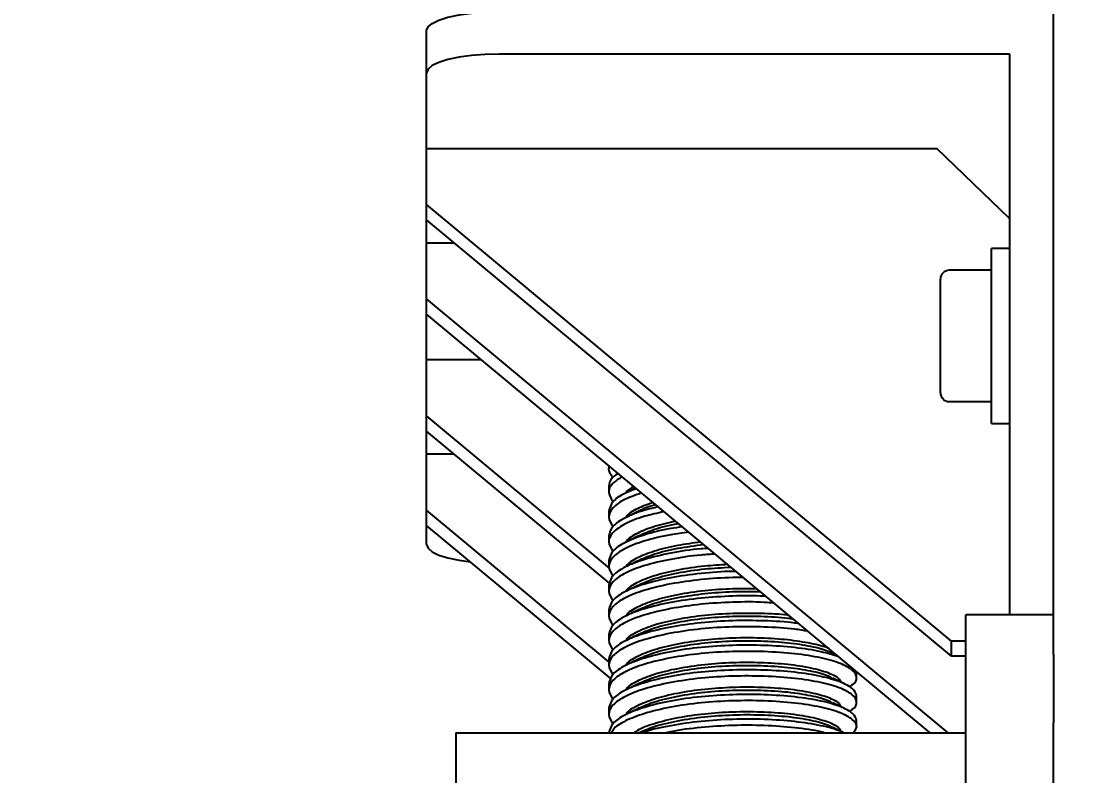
# Model space of a CAD drawing. Header units: millimetres. Extents: x 160 to 8396, y -16 to 5840.
# Drawn here: x 3137.6 to 3283, y 4994.6 to 5098.1 of the extents above; entities that cross this region are included whole.
import ezdxf

# ---------------------------------------------------------------- set-up
doc = ezdxf.new("R2010")
doc.units = ezdxf.units.MM
doc.header["$LTSCALE"] = 20
doc.styles.add('SLDTEXTSTYLE1', font='TXT', dxfattribs={"width": 0.605})
doc.dimstyles.new('SLDDIMSTYLE1', dxfattribs={"dimtxt": 70, "dimasz": 60, "dimexe": 0, "dimexo": 0.0625, "dimgap": 17.5, "dimtad": 2, "dimdec": 0, "dimrnd": 1e-09, "dimzin": 12, "dimdsep": 46, "dimtxsty": 'SLDTEXTSTYLE1', "dimsah": 1, "dimcen": 0.09, "dimadec": 0, "dimazin": 3, "dimtol": 1, "dimtfac": 1, "dimtdec": 3, "dimtofl": 0, "dimtmove": 0, "dimatfit": 3, "dimfxl": 0, "dimfrac": 2, "dimtolj": 1, "dimarcsym": 0})

# ---------------------------------------------------------------- blocks, each defined once
blk = doc.blocks.new('_D_9')
at = {"color": 7, "linetype": 'Continuous', "lineweight": 0}
for p, q in [((4574.2, 5069.25), (4574.2, 1335.28)), ((2992.21, 3609.87), (2992.21, 1335.28)), ((4574.2, 1355.28), (2992.21, 1355.28))]:
    blk.add_line(p, q, dxfattribs=at)
at = {"color": 7, "linetype": 'Continuous', "lineweight": 18}
for points in [[(2992.21, 1355.28), (3052.21, 1345.28), (3052.21, 1365.28)], [(4574.2, 1355.28), (4514.2, 1365.28), (4514.2, 1345.28)]]:
    blk.add_solid(points, dxfattribs=at)
at = {"color": 7, "linetype": 'Continuous', "lineweight": 18, "char_height": 70, "attachment_point": 1, "style": 'SLDTEXTSTYLE1'}
for s, insert in [('1582', (3644.82, 1445.51)), ('*', (3842.08, 1445.51))]:
    blk.add_mtext(s, dxfattribs=dict(at, insert=insert))

msp = doc.modelspace()

# ---------------------------------------------------------------- linework, layer by layer
at = {"color": 7, "linetype": 'Continuous', "lineweight": 25}
for p, q in [((3279.2, 5011.27), (3279.2, 5102.52)), ((3193.2, 5091.03), (3193.2, 5096.82)), ((3273.2, 5093.61), (3203.2, 5093.61)), ((3273.2, 5035.66), (3273.2, 5093.61)), ((3193.2, 5080.67), (3193.2, 5091.03)), ((3193.2, 5072.95), (3193.2, 5080.67)), ((3193.2, 5080.67), (3263.2, 5080.67)), ((3273.2, 5071.01), (3263.2, 5080.67)), ((3265.2, 5013.06), (3193.2, 5072.95)), ((3193.2, 5070.88), (3193.2, 5072.95)), ((3265.2, 5010.99), (3193.2, 5070.88)), ((3193.2, 5067.73), (3193.2, 5070.88)), ((3193.2, 5060.01), (3193.2, 5067.73)), ((3193.2, 5067.73), (3196.98, 5067.73)), ((3273.2, 5066.94), (3270.7, 5066.94)), ((3270.7, 5042.94), (3270.7, 5066.94)), ((3270.7, 5063.94), (3264.9, 5063.94)), ((3263.7, 5047.14), (3263.7, 5062.74)), ((3193.2, 5057.93), (3193.2, 5060.01)), ((3264.76, 5000.48), (3193.2, 5060.01)), ((3262.27, 5000.48), (3193.2, 5057.93)), ((3193.2, 5051.69), (3193.2, 5057.93)), ((3193.2, 5043.96), (3193.2, 5051.69)), ((3193.2, 5051.69), (3200.72, 5051.69)), ((3264.9, 5045.94), (3270.7, 5045.94)), ((3218.3, 5023.08), (3193.2, 5043.96)), ((3193.2, 5041.89), (3193.2, 5043.96)), ((3270.7, 5042.94), (3273.2, 5042.94)), ((3218.31, 5021), (3193.2, 5041.89)), ((3193.2, 5038.75), (3193.2, 5041.89)), ((3193.2, 5031.02), (3193.2, 5038.75)), ((3193.2, 5038.75), (3196.98, 5038.75)), ((3218.2, 5037.14), (3218.2, 5036.82)), ((3273.2, 5023.41), (3273.2, 5035.66)), ((3218.2, 5034.28), (3218.2, 5033.44)), ((3193.2, 5028.95), (3193.2, 5031.02)), ((3218.2, 5010.22), (3193.2, 5031.02)), ((3218.2, 5030.9), (3218.2, 5030.06)), ((3218.51, 5007.9), (3193.2, 5028.95)), ((3193.2, 5026.32), (3193.2, 5028.95)), ((3218.2, 5027.52), (3218.2, 5026.68)), ((3218.2, 5024.14), (3218.2, 5023.3)), ((3273.2, 5016.69), (3273.2, 5023.41)), ((3218.2, 5020.76), (3218.2, 5019.92)), ((3218.2, 5017.38), (3218.2, 5016.54)), ((3279.2, 5016.69), (3267.2, 5016.69)), ((3267.2, 5001.87), (3267.2, 5016.69)), ((3218.2, 5014), (3218.2, 5013.15)), ((3267.2, 5013.06), (3265.2, 5013.06)), ((3265.2, 5010.99), (3265.2, 5013.06)), ((3249.53, 5011.09), (3248.99, 5011.35)), ((3267.2, 5010.99), (3265.2, 5010.99)), ((3279.2, 5011.27), (3279.2, 5001.87)), ((3218.2, 5010.62), (3218.2, 5009.77)), ((3252.2, 5008.08), (3252.2, 5008.86)), ((3218.2, 5007.24), (3218.2, 5006.39)), ((3252.2, 5004.7), (3252.2, 5005.55)), ((3218.2, 5003.86), (3218.2, 5003.01)), ((3252.2, 5001.32), (3252.2, 5002.17)), ((3267.2, 4721.75), (3267.2, 5001.87)), ((3279.2, 4721.75), (3279.2, 5001.87)), ((3197.2, 5000.48), (3267.2, 5000.48)), ((3197.2, 5000.48), (3197.2, 4990.82)), ((3222.32, 5000.49), (3222.31, 5000.48))]:
    msp.add_line(p, q, dxfattribs=at)
at = {"color": 7, "linetype": 'Continuous', "lineweight": 25, "flags": 128}
for points in [[(3193.2, 5096.82), (3193.4, 5097.33), (3193.96, 5097.81), (3194.89, 5098.26), (3196.13, 5098.65), (3197.65, 5098.97), (3199.38, 5099.21), (3201.25, 5099.36), (3203.2, 5099.41)], [(3203.2, 5093.61), (3201.25, 5093.57), (3199.38, 5093.42), (3197.65, 5093.18), (3196.13, 5092.86), (3194.89, 5092.46), (3193.96, 5092.02), (3193.4, 5091.53), (3193.2, 5091.03)], [(3193.2, 5026.32), (3193.4, 5025.82), (3193.96, 5025.33), (3194.89, 5024.88), (3196.13, 5024.49), (3197.65, 5024.17), (3199.21, 5023.95)]]:
    msp.add_lwpolyline(points, dxfattribs=at)
at = {"color": 7, "linetype": 'Continuous', "lineweight": 25}
for centre, start, end in [((3264.9, 5062.74), 90, 180), ((3264.9, 5047.14), 180, 270)]:
    msp.add_arc(centre, 1.2, start, end, dxfattribs=at)
for points, knots in [([(3218.31, 5037.05), (3218.27, 5036.97), (3218, 5036.47), (3218.43, 5035.97), (3218.79, 5035.55)], [0, 0, 0, 0, 0.154687, 1, 1, 1, 1]), ([(3219.49, 5036.07), (3219.24, 5035.91), (3218.36, 5035.35), (3218.27, 5034.73), (3218.2, 5034.28)], [0, 0, 0, 0, 0.283062, 1, 1, 1, 1]), ([(3220.04, 5035.61), (3219.58, 5035.33), (3218.48, 5034.65), (3217.97, 5033.45), (3218.52, 5032.59), (3218.79, 5032.17)], [0, 0, 0, 0, 0.265529, 0.638286, 1, 1, 1, 1]), ([(3221.64, 5034.28), (3221.21, 5034.05), (3220.71, 5033.78), (3220.59, 5033.49), (3220.58, 5033.45)], [0, 0, 0, 0, 0.8739448, 1, 1, 1, 1]), ([(3222.7, 5033.4), (3221.91, 5033.12), (3220.17, 5032.51), (3218.63, 5031.36), (3217.95, 5030.07), (3218.51, 5029.21), (3218.79, 5028.79)], [0, 0, 0, 0, 0.215931, 0.473845, 0.740878, 1, 1, 1, 1]), ([(3222, 5033.98), (3221.47, 5033.79), (3220.01, 5033.26), (3218.57, 5032.21), (3218.33, 5031.34), (3218.2, 5030.9)], [0, 0, 0, 0, 0.2204907, 0.603475, 1, 1, 1, 1]), ([(3221.88, 5034.08), (3221.75, 5034.01), (3221.34, 5033.81), (3220.92, 5033.6), (3220.64, 5033.46)], [0, 0, 0, 0, 0.324908, 1, 1, 1, 1]), ([(3225, 5031.49), (3224.36, 5031.34), (3222.52, 5030.93), (3220.35, 5030.02), (3218.54, 5028.83), (3218.32, 5027.96), (3218.2, 5027.52)], [0, 0, 0, 0, 0.1516, 0.431106, 0.710612, 1, 1, 1, 1]), ([(3224.27, 5032.09), (3223.52, 5031.81), (3221.95, 5031.24), (3220.76, 5030.51), (3220.59, 5030.09), (3220.57, 5030.04)], [0, 0, 0, 0, 0.448803, 0.939004, 1, 1, 1, 1]), ([(3224.64, 5031.79), (3224.58, 5031.77), (3223.6, 5031.53), (3222.95, 5031.21), (3222.35, 5030.91)], [0, 0, 0, 0, 0.056403, 1, 1, 1, 1]), ([(3225.79, 5030.83), (3224.87, 5030.63), (3222.74, 5030.16), (3220.33, 5029.18), (3218.61, 5027.99), (3217.95, 5026.69), (3218.51, 5025.83), (3218.79, 5025.41)], [0, 0, 0, 0, 0.160172, 0.368048, 0.575925, 0.79115, 1, 1, 1, 1]), ([(3222.32, 5030.91), (3222.04, 5030.78), (3221.48, 5030.5), (3220.92, 5030.22), (3220.64, 5030.08)], [0, 0, 0, 0, 0.49996, 1, 1, 1, 1]), ([(3228.3, 5028.74), (3227.76, 5028.67), (3225.81, 5028.41), (3223.04, 5027.69), (3220.33, 5026.65), (3218.55, 5025.45), (3218.32, 5024.58), (3218.2, 5024.14)], [0, 0, 0, 0, 0.088621, 0.320424, 0.544311, 0.768197, 1, 1, 1, 1]), ([(3227.38, 5029.5), (3226.36, 5029.28), (3224.27, 5028.81), (3222.05, 5027.87), (3220.76, 5027.13), (3220.59, 5026.7), (3220.57, 5026.66)], [0, 0, 0, 0, 0.3086249, 0.6340652, 0.9595054, 1, 1, 1, 1]), ([(3227.79, 5029.17), (3227.74, 5029.16), (3226.46, 5028.98), (3224.46, 5028.42), (3223.02, 5027.81), (3222.35, 5027.52)], [0, 0, 0, 0, 0.019421, 0.5428469, 1, 1, 1, 1]), ([(3229.17, 5028.02), (3228.33, 5027.91), (3226.07, 5027.62), (3223.04, 5026.85), (3220.31, 5025.81), (3218.62, 5024.61), (3217.95, 5023.31), (3218.51, 5022.45), (3218.79, 5022.03)], [0, 0, 0, 0, 0.107459, 0.289533, 0.46539, 0.641246, 0.82332, 1, 1, 1, 1]), ([(3222.32, 5027.53), (3222.04, 5027.4), (3221.48, 5027.12), (3220.92, 5026.84), (3220.64, 5026.7)], [0, 0, 0, 0, 0.4999603, 1, 1, 1, 1]), ([(3231.85, 5025.79), (3231.52, 5025.77), (3229.7, 5025.67), (3226.61, 5025.16), (3223.02, 5024.32), (3220.33, 5023.27), (3218.55, 5022.07), (3218.32, 5021.2), (3218.2, 5020.76)], [0, 0, 0, 0, 0.042085, 0.236321, 0.430557, 0.618161, 0.805764, 1, 1, 1, 1]), ([(3230.81, 5026.65), (3229.73, 5026.51), (3227.39, 5026.21), (3224.37, 5025.44), (3222.04, 5024.5), (3220.76, 5023.75), (3220.59, 5023.32), (3220.57, 5023.28)], [0, 0, 0, 0, 0.218288, 0.474432, 0.721825, 0.969217, 1, 1, 1, 1]), ([(3231.24, 5026.29), (3230.02, 5026.13), (3227.53, 5025.81), (3224.44, 5025.05), (3223.01, 5024.43), (3222.35, 5024.14)], [0, 0, 0, 0, 0.34083, 0.69269, 1, 1, 1, 1]), ([(3232.79, 5025.01), (3232.15, 5024.97), (3230, 5024.85), (3226.61, 5024.32), (3223.02, 5023.48), (3220.31, 5022.42), (3218.62, 5021.23), (3217.95, 5019.93), (3218.51, 5019.07), (3218.79, 5018.65)], [0, 0, 0, 0, 0.067512, 0.225505, 0.383498, 0.536096, 0.688694, 0.846687, 1, 1, 1, 1]), ([(3222.32, 5024.15), (3222.04, 5024.01), (3221.48, 5023.74), (3220.92, 5023.46), (3220.64, 5023.32)], [0, 0, 0, 0, 0.4999603, 1, 1, 1, 1]), ([(3235.66, 5022.62), (3235.5, 5022.63), (3233.91, 5022.63), (3230.77, 5022.38), (3226.61, 5021.81), (3223.02, 5020.94), (3220.33, 5019.89), (3218.55, 5018.69), (3218.32, 5017.82), (3218.2, 5017.38)], [0, 0, 0, 0, 0.016821, 0.177837, 0.344547, 0.511257, 0.672274, 0.83329, 1, 1, 1, 1]), ([(3234.52, 5023.57), (3233.46, 5023.51), (3231.05, 5023.38), (3227.57, 5022.84), (3224.36, 5022.07), (3222.04, 5021.11), (3220.76, 5020.37), (3220.59, 5019.94), (3220.57, 5019.9)], [0, 0, 0, 0, 0.163908, 0.370256, 0.576605, 0.775903, 0.975201, 1, 1, 1, 1]), ([(3234.99, 5023.18), (3233.77, 5023.11), (3231.2, 5022.98), (3227.57, 5022.42), (3224.43, 5021.68), (3223.01, 5021.05), (3222.35, 5020.76)], [0, 0, 0, 0, 0.240994, 0.505144, 0.769295, 1, 1, 1, 1]), ([(3236.67, 5021.78), (3236.18, 5021.78), (3234.26, 5021.8), (3230.77, 5021.54), (3226.6, 5020.96), (3223.03, 5020.09), (3220.31, 5019.04), (3218.62, 5017.84), (3217.95, 5016.54), (3218.51, 5015.69), (3218.79, 5015.27)], [0, 0, 0, 0, 0.045653, 0.179865, 0.318822, 0.457779, 0.591991, 0.726203, 0.86516, 1, 1, 1, 1]), ([(3238.52, 5020.24), (3237.42, 5020.25), (3235.04, 5020.28), (3231.27, 5020.01), (3227.57, 5019.47), (3224.36, 5018.69), (3222.04, 5017.73), (3220.76, 5016.99), (3220.59, 5016.56), (3220.57, 5016.52)], [0, 0, 0, 0, 0.142625, 0.307658, 0.478529, 0.6494, 0.814432, 0.979465, 1, 1, 1, 1]), ([(3222.32, 5020.77), (3222.04, 5020.63), (3221.48, 5020.36), (3220.92, 5020.08), (3220.64, 5019.94)], [0, 0, 0, 0, 0.49996, 1, 1, 1, 1]), ([(3239.03, 5019.82), (3237.76, 5019.83), (3235.21, 5019.87), (3231.27, 5019.59), (3227.58, 5019.04), (3224.43, 5018.29), (3223.01, 5017.67), (3222.35, 5017.38)], [0, 0, 0, 0, 0.200398, 0.401554, 0.609826, 0.818098, 1, 1, 1, 1]), ([(3240.86, 5018.29), (3240.42, 5018.33), (3238.65, 5018.47), (3235.18, 5018.44), (3230.78, 5018.17), (3226.6, 5017.57), (3223.03, 5016.71), (3220.31, 5015.66), (3218.62, 5014.46), (3217.95, 5013.16), (3218.51, 5012.31), (3218.79, 5011.89)], [0, 0, 0, 0, 0.039176, 0.157639, 0.276102, 0.398754, 0.521405, 0.639868, 0.758331, 0.880982, 1, 1, 1, 1]), ([(3239.75, 5019.22), (3239.68, 5019.22), (3238.26, 5019.33), (3235.18, 5019.27), (3230.79, 5019.02), (3226.6, 5018.42), (3223.02, 5017.56), (3220.33, 5016.51), (3218.55, 5015.31), (3218.32, 5014.44), (3218.2, 5014)], [0, 0, 0, 0, 0.007709, 0.147349, 0.286989, 0.431566, 0.576143, 0.715783, 0.855423, 1, 1, 1, 1]), ([(3242.91, 5016.59), (3242.86, 5016.6), (3241.75, 5016.77), (3239.09, 5016.88), (3235.21, 5016.9), (3231.27, 5016.63), (3227.57, 5016.09), (3224.36, 5015.31), (3222.04, 5014.35), (3220.76, 5013.61), (3220.59, 5013.18), (3220.57, 5013.13)], [0, 0, 0, 0, 0.0070674, 0.1492499, 0.2865744, 0.4238988, 0.5660813, 0.7082638, 0.8455883, 0.9829127, 1, 1, 1, 1]), ([(3222.32, 5017.39), (3222.04, 5017.25), (3221.48, 5016.98), (3220.92, 5016.7), (3220.64, 5016.56)], [0, 0, 0, 0, 0.49996, 1, 1, 1, 1]), ([(3244.26, 5015.47), (3244.08, 5015.5), (3242.71, 5015.72), (3239.59, 5015.88), (3235.21, 5015.92), (3230.78, 5015.63), (3226.6, 5015.04), (3223.02, 5014.18), (3220.33, 5013.13), (3218.55, 5011.93), (3218.32, 5011.06), (3218.2, 5010.62)], [0, 0, 0, 0, 0.019352, 0.144062, 0.264514, 0.384966, 0.509676, 0.634386, 0.754838, 0.87529, 1, 1, 1, 1]), ([(3243.54, 5016.07), (3243.28, 5016.11), (3241.98, 5016.32), (3239.1, 5016.46), (3235.21, 5016.48), (3231.27, 5016.21), (3227.57, 5015.66), (3224.43, 5014.91), (3223.01, 5014.29), (3222.35, 5014)], [0, 0, 0, 0, 0.040595, 0.205866, 0.365489, 0.525113, 0.690384, 0.855655, 1, 1, 1, 1]), ([(3245.51, 5014.43), (3244.93, 5014.53), (3243.18, 5014.83), (3239.6, 5015.04), (3235.21, 5015.07), (3230.78, 5014.79), (3226.6, 5014.19), (3223.03, 5013.33), (3220.31, 5012.28), (3218.62, 5011.08), (3217.95, 5009.78), (3218.51, 5008.93), (3218.79, 5008.51)], [0, 0, 0, 0, 0.054181, 0.161249, 0.264661, 0.368074, 0.475142, 0.582211, 0.685623, 0.789035, 0.896104, 1, 1, 1, 1]), ([(3222.32, 5014.01), (3222.04, 5013.87), (3221.48, 5013.6), (3220.92, 5013.32), (3220.64, 5013.18)], [0, 0, 0, 0, 0.49996, 1, 1, 1, 1]), ([(3249.76, 5010.9), (3248.98, 5011.15), (3247.36, 5011.68), (3243.79, 5012.22), (3239.63, 5012.52), (3235.2, 5012.53), (3230.78, 5012.25), (3226.6, 5011.66), (3223.02, 5010.79), (3220.33, 5009.74), (3218.55, 5008.55), (3218.32, 5007.68), (3218.2, 5007.24)], [0, 0, 0, 0, 0.092537, 0.19492, 0.297303, 0.39619, 0.495077, 0.59746, 0.699843, 0.79873, 0.897617, 1, 1, 1, 1]), ([(3248.41, 5012.01), (3248.37, 5012.04), (3247.84, 5012.32), (3245.96, 5012.78), (3242.86, 5013.27), (3239.13, 5013.52), (3235.2, 5013.52), (3231.27, 5013.25), (3227.57, 5012.71), (3224.36, 5011.92), (3222.04, 5010.97), (3220.76, 5010.23), (3220.59, 5009.8), (3220.57, 5009.75)], [0, 0, 0, 0, 0.009161, 0.116094, 0.226811, 0.337527, 0.444461, 0.551394, 0.662111, 0.772827, 0.879761, 0.986694, 1, 1, 1, 1]), ([(3248.88, 5011.34), (3248.7, 5011.45), (3248.05, 5011.83), (3245.99, 5012.36), (3242.86, 5012.85), (3239.13, 5013.09), (3235.21, 5013.09), (3231.27, 5012.83), (3227.57, 5012.28), (3224.43, 5011.53), (3223.01, 5010.91), (3222.35, 5010.62)], [0, 0, 0, 0, 0.047381, 0.16578, 0.288369, 0.410957, 0.529357, 0.647756, 0.770345, 0.892933, 1, 1, 1, 1]), ([(3251.13, 5006.82), (3251.3, 5006.9), (3252.08, 5007.3), (3252.35, 5008.09), (3251.82, 5009.09), (3250.09, 5010.03), (3247.38, 5010.81), (3243.8, 5011.38), (3239.63, 5011.67), (3235.2, 5011.69), (3230.78, 5011.41), (3226.6, 5010.81), (3223.03, 5009.95), (3220.31, 5008.9), (3218.62, 5007.7), (3217.95, 5006.4), (3218.51, 5005.55), (3218.79, 5005.13)], [0, 0, 0, 0, 0.019533, 0.09076, 0.161986, 0.23078, 0.299575, 0.370801, 0.442028, 0.510822, 0.579616, 0.650842, 0.722069, 0.790863, 0.859657, 0.930884, 1, 1, 1, 1]), ([(3250.06, 5007.44), (3249.99, 5007.6), (3249.8, 5008.04), (3248.4, 5008.72), (3246.03, 5009.41), (3242.84, 5009.89), (3239.14, 5010.14), (3235.2, 5010.14), (3231.27, 5009.87), (3227.57, 5009.33), (3224.36, 5008.54), (3222.04, 5007.59), (3220.76, 5006.85), (3220.59, 5006.42), (3220.57, 5006.37)], [0, 0, 0, 0, 0.050463, 0.142957, 0.235451, 0.331217, 0.426983, 0.519477, 0.611971, 0.707737, 0.803503, 0.895997, 0.988491, 1, 1, 1, 1]), ([(3222.32, 5010.63), (3222.04, 5010.49), (3221.48, 5010.22), (3220.92, 5009.94), (3220.64, 5009.8)], [0, 0, 0, 0, 0.49996, 1, 1, 1, 1]), ([(3248.88, 5007.96), (3248.7, 5008.07), (3248.05, 5008.44), (3245.99, 5008.98), (3242.86, 5009.47), (3239.13, 5009.71), (3235.21, 5009.71), (3231.27, 5009.45), (3227.57, 5008.9), (3224.43, 5008.15), (3223.01, 5007.53), (3222.35, 5007.24)], [0, 0, 0, 0, 0.047381, 0.16578, 0.288369, 0.410957, 0.529357, 0.647756, 0.770345, 0.892933, 1, 1, 1, 1]), ([(3251.13, 5003.44), (3251.3, 5003.52), (3252.08, 5003.92), (3252.35, 5004.71), (3251.82, 5005.71), (3250.09, 5006.65), (3247.38, 5007.43), (3243.8, 5008), (3239.63, 5008.29), (3235.2, 5008.31), (3230.78, 5008.03), (3226.6, 5007.43), (3223.03, 5006.57), (3220.31, 5005.52), (3218.62, 5004.32), (3217.95, 5003.02), (3218.51, 5002.17), (3218.79, 5001.74)], [0, 0, 0, 0, 0.019533, 0.09076, 0.161986, 0.23078, 0.299575, 0.370801, 0.442028, 0.510822, 0.579616, 0.650842, 0.722069, 0.790863, 0.859657, 0.930884, 1, 1, 1, 1]), ([(3252.2, 5005.55), (3252.09, 5005.89), (3251.86, 5006.56), (3250.08, 5007.49), (3247.39, 5008.28), (3243.8, 5008.84), (3239.63, 5009.14), (3235.2, 5009.15), (3230.78, 5008.87), (3226.6, 5008.28), (3223.02, 5007.41), (3220.33, 5006.36), (3218.55, 5005.17), (3218.32, 5004.3), (3218.2, 5003.86)], [0, 0, 0, 0, 0.084781, 0.166667, 0.248552, 0.333333, 0.418114, 0.5, 0.581886, 0.666667, 0.751448, 0.833333, 0.915219, 1, 1, 1, 1]), ([(3250.06, 5004.06), (3249.99, 5004.22), (3249.8, 5004.66), (3248.4, 5005.34), (3246.03, 5006.02), (3242.84, 5006.51), (3239.14, 5006.76), (3235.2, 5006.75), (3231.27, 5006.49), (3227.57, 5005.95), (3224.36, 5005.16), (3222.04, 5004.21), (3220.76, 5003.47), (3220.59, 5003.04), (3220.57, 5002.99)], [0, 0, 0, 0, 0.050463, 0.142957, 0.235451, 0.331217, 0.426983, 0.519477, 0.611971, 0.707737, 0.803503, 0.895997, 0.988491, 1, 1, 1, 1]), ([(3222.32, 5007.25), (3222.04, 5007.11), (3221.48, 5006.83), (3220.92, 5006.56), (3220.64, 5006.42)], [0, 0, 0, 0, 0.49996, 1, 1, 1, 1]), ([(3250.67, 5007.14), (3250.39, 5007.28), (3249.84, 5007.55), (3249.27, 5007.83), (3248.99, 5007.97)], [0, 0, 0, 0, 0.50004, 1, 1, 1, 1]), ([(3252.2, 5002.17), (3252.09, 5002.51), (3251.86, 5003.18), (3250.08, 5004.11), (3247.39, 5004.9), (3243.8, 5005.46), (3239.63, 5005.76), (3235.2, 5005.77), (3230.78, 5005.49), (3226.6, 5004.9), (3223.02, 5004.03), (3220.33, 5002.98), (3218.55, 5001.79), (3218.32, 5000.92), (3218.2, 5000.48)], [0, 0, 0, 0, 0.084781, 0.166667, 0.248552, 0.333333, 0.418114, 0.5, 0.581886, 0.666667, 0.751448, 0.833333, 0.915219, 1, 1, 1, 1]), ([(3248.88, 5004.58), (3248.7, 5004.69), (3248.05, 5005.06), (3245.99, 5005.6), (3242.86, 5006.09), (3239.13, 5006.33), (3235.21, 5006.33), (3231.27, 5006.07), (3227.57, 5005.52), (3224.43, 5004.77), (3223.01, 5004.15), (3222.35, 5003.86)], [0, 0, 0, 0, 0.047381, 0.16578, 0.288369, 0.410957, 0.529357, 0.647756, 0.770345, 0.892933, 1, 1, 1, 1]), ([(3251.71, 5000.48), (3251.94, 5000.76), (3252.44, 5001.38), (3251.79, 5002.33), (3250.09, 5003.26), (3247.38, 5004.05), (3243.8, 5004.61), (3239.63, 5004.91), (3235.2, 5004.93), (3230.78, 5004.65), (3226.61, 5004.05), (3223.01, 5003.19), (3220.37, 5002.14), (3218.85, 5001.21), (3218.65, 5000.64), (3218.59, 5000.48)], [0, 0, 0, 0, 0.06938, 0.152893, 0.233554, 0.314215, 0.397728, 0.481241, 0.561902, 0.642563, 0.726076, 0.809589, 0.89025, 0.970911, 1, 1, 1, 1]), ([(3222.32, 5003.87), (3222.04, 5003.73), (3221.48, 5003.45), (3220.92, 5003.18), (3220.64, 5003.04)], [0, 0, 0, 0, 0.49996, 1, 1, 1, 1]), ([(3250.67, 5003.76), (3250.39, 5003.9), (3249.84, 5004.17), (3249.27, 5004.45), (3248.99, 5004.59)], [0, 0, 0, 0, 0.50004, 1, 1, 1, 1]), ([(3250.06, 5000.68), (3249.99, 5000.84), (3249.8, 5001.28), (3248.4, 5001.96), (3246.03, 5002.64), (3242.84, 5003.13), (3239.14, 5003.37), (3235.2, 5003.37), (3231.28, 5003.11), (3227.55, 5002.57), (3224.43, 5001.78), (3222.41, 5001.06), (3221.8, 5000.59), (3221.66, 5000.48)], [0, 0, 0, 0, 0.054573, 0.154599, 0.254625, 0.35819, 0.461754, 0.56178, 0.661807, 0.765371, 0.868936, 0.968962, 1, 1, 1, 1]), ([(3248.88, 5001.2), (3248.7, 5001.31), (3248.05, 5001.68), (3245.99, 5002.22), (3242.86, 5002.71), (3239.13, 5002.95), (3235.21, 5002.95), (3231.27, 5002.69), (3227.57, 5002.14), (3224.43, 5001.39), (3223.01, 5000.77), (3222.35, 5000.48)], [0, 0, 0, 0, 0.047381, 0.16578, 0.288369, 0.410957, 0.529357, 0.647756, 0.770345, 0.892933, 1, 1, 1, 1]), ([(3250.34, 5000.48), (3250.21, 5000.56), (3249.55, 5000.94), (3247.33, 5001.51), (3243.82, 5002.08), (3239.62, 5002.37), (3235.21, 5002.39), (3230.76, 5002.11), (3226.66, 5001.5), (3223.92, 5000.93), (3222.91, 5000.53), (3222.81, 5000.48)], [0, 0, 0, 0, 0.032503, 0.165714, 0.303635, 0.441556, 0.574767, 0.707978, 0.845899, 0.98382, 1, 1, 1, 1]), ([(3247.76, 5000.48), (3247.61, 5000.53), (3246.55, 5000.85), (3243.75, 5001.22), (3239.64, 5001.53), (3235.19, 5001.55), (3230.82, 5001.25), (3227.68, 5000.87), (3226.31, 5000.53), (3226.12, 5000.48)], [0, 0, 0, 0, 0.0335954, 0.2232281, 0.4128607, 0.5960178, 0.7791748, 0.9688074, 1, 1, 1, 1]), ([(3250.46, 5000.48), (3250.25, 5000.59), (3249.76, 5000.83), (3249.27, 5001.07), (3248.99, 5001.21)], [0, 0, 0, 0, 0.427071, 1, 1, 1, 1])]:
    msp.add_open_spline(points, degree=3, knots=knots, dxfattribs=at)

# ---------------------------------------------------------------- dimensions: what is measured, and where the dimension line sits
at = {"color": 7, "linetype": 'Continuous', "lineweight": 18}
dim = msp.add_linear_dim(base=(2992.21, 1355.28), p1=(4574.2, 5069.25), p2=(2992.21, 3609.87), text='<>*', dimstyle='SLDDIMSTYLE1', dxfattribs=at)
dim.commit()
dim.dimension.update_dxf_attribs({"geometry": '_D_9', "text_midpoint": (3758.81, 1355.28), "dimtype": 160})

doc.saveas('drawing.dxf')
